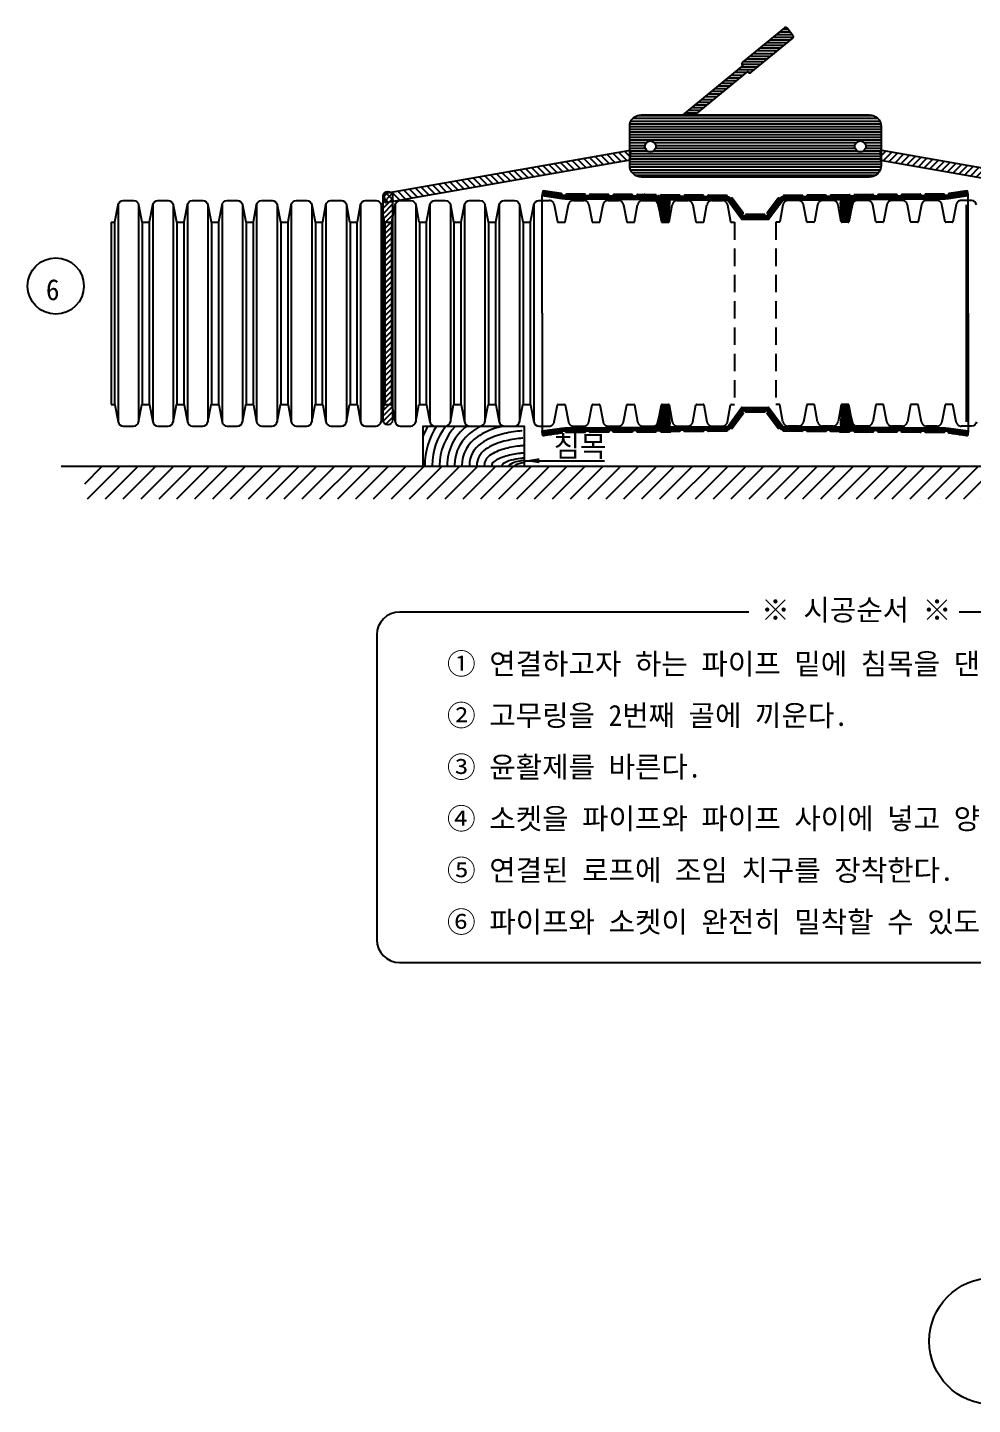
# Model space of a CAD drawing. Header units: inches. Extents: x 14 to 835, y 6 to 110.
# Drawn here: x 602.34 to 629.27, y 5.97 to 45.22 of the extents above; entities that cross this region are included whole.
import ezdxf

# ---------------------------------------------------------------- set-up
doc = ezdxf.new("R2010")
doc.units = ezdxf.units.IN
doc.header["$MEASUREMENT"] = 0
doc.linetypes.add('HIDDENX2', pattern=[0.75, 0.5, -0.25])
for name, color, linetype in [('ARHT', 8, 'Continuous'), ('CODN', 1, 'Continuous'), ('COMM', 7, 'Continuous'), ('FORM', 7, 'Continuous'), ('TEXT', 3, 'Continuous'), ('XR-SHEET$1$SHT', 5, 'Continuous')]:
    doc.layers.add(name, color=color, linetype=linetype)
doc.styles.add('돋움', font='DotumChe.TTF')

# ---------------------------------------------------------------- blocks, each defined once
blk = doc.blocks.new('*X23')
at = {"color": 0, "linetype": 'Continuous'}
for p, q in [((592.11, 289.2), (596.18, 289.2)), ((592.14, 289.4), (596.18, 289.4)), ((592.17, 289.6), (595.4, 289.6)), ((592.2, 289.8), (594, 289.8)), ((592.25, 290), (592.6, 290)), ((592.52, 289), (605.99, 289)), ((593.93, 288.8), (630.43, 288.8)), ((595.33, 288.6), (630.96, 288.6)), ((596.87, 288.4), (631.52, 288.4)), ((597.04, 289.2), (601.04, 289.2)), ((601.93, 289.2), (605.93, 289.2)), ((606.77, 289), (610.84, 289)), ((606.82, 289.2), (610.82, 289.2)), ((611.7, 289), (615.72, 289)), ((611.72, 289.2), (615.69, 289.2)), ((616.61, 289), (620.61, 289)), ((616.65, 289.2), (619.62, 289.2)), ((619.53, 288.2), (631.67, 288.2)), ((621.5, 289), (625.5, 289)), ((626.39, 289), (630.39, 289)), ((630.58, 288), (631.82, 288)), ((640.57, 288), (641.81, 288)), ((640.71, 288.2), (652.85, 288.2)), ((640.86, 288.4), (675.52, 288.4)), ((641.42, 288.6), (677.06, 288.6)), ((641.96, 288.8), (678.46, 288.8)), ((641.99, 289), (646, 289)), ((646.88, 289), (650.89, 289)), ((651.78, 289), (655.78, 289)), ((652.76, 289.2), (655.74, 289.2)), ((656.67, 289), (660.68, 289)), ((656.7, 289.2), (660.66, 289.2)), ((661.55, 289), (665.61, 289)), ((661.57, 289.2), (665.56, 289.2)), ((666.4, 289), (679.86, 289)), ((666.45, 289.2), (670.46, 289.2)), ((671.35, 289.2), (675.35, 289.2)), ((676.2, 289.4), (680.24, 289.4)), ((676.21, 289.2), (680.27, 289.2)), ((676.98, 289.6), (680.21, 289.6)), ((678.38, 289.8), (680.19, 289.8)), ((679.79, 290), (680.14, 290)), ((630.72, 287.8), (631.97, 287.8)), ((630.87, 287.6), (632.12, 287.6)), ((631.02, 287.4), (632.27, 287.4)), ((631.17, 287.2), (632.41, 287.2)), ((631.32, 287), (632.56, 287)), ((631.46, 286.8), (632.71, 286.8)), ((631.61, 286.6), (632.86, 286.6)), ((631.76, 286.4), (633.01, 286.4)), ((631.91, 286.2), (633.15, 286.2)), ((632.06, 286), (633.3, 286)), ((632.21, 285.8), (633.45, 285.8)), ((632.35, 285.6), (633.6, 285.6)), ((632.5, 285.4), (633.71, 285.4)), ((632.65, 285.2), (633.53, 285.2)), ((638.68, 285.4), (639.88, 285.4)), ((638.79, 285.6), (640.03, 285.6)), ((638.85, 285.2), (639.74, 285.2)), ((638.94, 285.8), (640.18, 285.8)), ((639.08, 286), (640.33, 286)), ((639.23, 286.2), (640.48, 286.2)), ((639.38, 286.4), (640.63, 286.4)), ((639.53, 286.6), (640.77, 286.6)), ((639.68, 286.8), (640.92, 286.8)), ((639.82, 287), (641.07, 287)), ((639.97, 287.2), (641.22, 287.2)), ((640.12, 287.4), (641.37, 287.4)), ((640.27, 287.6), (641.51, 287.6)), ((640.42, 287.8), (641.66, 287.8)), ((632.8, 285), (633.63, 285)), ((632.95, 284.8), (639.44, 284.8)), ((633.09, 284.6), (639.29, 284.6)), ((633.24, 284.4), (639.14, 284.4)), ((633.39, 284.2), (639, 284.2)), ((634.19, 285), (638.19, 285)), ((638.76, 285), (639.59, 285)), ((633.38, 245.2), (639, 245.2)), ((631.31, 242.4), (632.56, 242.4)), ((631.46, 242.6), (632.7, 242.6)), ((631.61, 242.8), (632.85, 242.8)), ((631.76, 243), (633, 243)), ((631.9, 243.2), (633.15, 243.2)), ((632.05, 243.4), (633.3, 243.4)), ((632.2, 243.6), (633.44, 243.6)), ((632.35, 243.8), (633.59, 243.8)), ((632.5, 244), (633.71, 244)), ((632.64, 244.2), (633.53, 244.2)), ((632.79, 244.4), (633.62, 244.4)), ((632.94, 244.6), (639.45, 244.6)), ((633.09, 244.8), (639.3, 244.8)), ((633.24, 245), (639.15, 245)), ((634.19, 244.4), (638.19, 244.4)), ((638.68, 244), (639.89, 244)), ((638.76, 244.4), (639.59, 244.4)), ((638.79, 243.8), (640.04, 243.8)), ((638.85, 244.2), (639.74, 244.2)), ((638.94, 243.6), (640.19, 243.6)), ((639.09, 243.4), (640.33, 243.4)), ((639.24, 243.2), (640.48, 243.2)), ((639.39, 243), (640.63, 243)), ((639.53, 242.8), (640.78, 242.8)), ((639.68, 242.6), (640.93, 242.6)), ((639.83, 242.4), (641.08, 242.4)), ((592.12, 240.2), (596.18, 240.2)), ((592.14, 240), (596.18, 240)), ((592.17, 239.8), (595.35, 239.8)), ((592.2, 239.6), (593.95, 239.6)), ((592.47, 240.4), (605.98, 240.4)), ((593.87, 240.6), (630.42, 240.6)), ((595.27, 240.8), (630.96, 240.8)), ((596.8, 241), (631.52, 241)), ((597.04, 240.2), (601.04, 240.2)), ((601.93, 240.2), (605.93, 240.2)), ((606.78, 240.4), (610.83, 240.4)), ((606.82, 240.2), (610.82, 240.2)), ((611.71, 240.4), (615.72, 240.4)), ((611.73, 240.2), (615.68, 240.2)), ((616.61, 240.4), (620.61, 240.4)), ((616.66, 240.2), (618.76, 240.2)), ((618.67, 241.2), (631.67, 241.2)), ((621.5, 240.4), (625.5, 240.4)), ((626.39, 240.4), (630.39, 240.4)), ((630.57, 241.4), (631.82, 241.4)), ((630.72, 241.6), (631.96, 241.6)), ((630.87, 241.8), (632.11, 241.8)), ((631.01, 242), (632.26, 242)), ((631.16, 242.2), (632.41, 242.2)), ((639.98, 242.2), (641.22, 242.2)), ((640.13, 242), (641.37, 242)), ((640.27, 241.8), (641.52, 241.8)), ((640.42, 241.6), (641.67, 241.6)), ((640.57, 241.4), (641.82, 241.4)), ((640.72, 241.2), (653.72, 241.2)), ((640.87, 241), (675.59, 241)), ((641.43, 240.8), (677.11, 240.8)), ((641.96, 240.6), (678.51, 240.6)), ((641.99, 240.4), (646, 240.4)), ((646.88, 240.4), (650.89, 240.4)), ((651.78, 240.4), (655.78, 240.4)), ((653.63, 240.2), (655.73, 240.2)), ((656.67, 240.4), (660.68, 240.4)), ((656.71, 240.2), (660.66, 240.2)), ((661.55, 240.4), (665.6, 240.4)), ((661.57, 240.2), (665.56, 240.2)), ((666.41, 240.4), (679.92, 240.4)), ((666.45, 240.2), (670.46, 240.2)), ((671.35, 240.2), (675.35, 240.2)), ((676.2, 240), (680.24, 240)), ((676.21, 240.2), (680.27, 240.2)), ((677.04, 239.8), (680.21, 239.8)), ((678.44, 239.6), (680.18, 239.6)), ((592.25, 239.4), (592.55, 239.4)), ((679.84, 239.4), (680.13, 239.4))]:
    blk.add_line(p, q, dxfattribs=at)
blk = doc.blocks.new('*X19')
at = {"color": 0, "linetype": 'Continuous'}
for p, q in [((678.33, 392.66), (679.78, 394.11)), ((678.33, 391.24), (680.6, 393.51)), ((678.33, 389.83), (680.75, 392.25)), ((678.33, 388.41), (680.75, 390.84)), ((678.33, 387), (680.75, 389.42)), ((678.33, 385.59), (680.75, 388.01)), ((678.33, 384.17), (680.75, 386.6)), ((678.33, 382.76), (680.75, 385.18)), ((678.33, 381.34), (680.75, 383.77)), ((678.33, 379.93), (680.75, 382.35)), ((678.33, 378.51), (680.75, 380.94)), ((678.33, 377.1), (680.75, 379.52)), ((678.33, 375.69), (680.75, 378.11)), ((678.33, 374.27), (680.75, 376.7)), ((678.33, 372.86), (680.75, 375.28)), ((678.33, 371.44), (680.75, 373.87)), ((678.33, 370.03), (680.75, 372.45)), ((678.33, 368.61), (680.75, 371.04)), ((678.33, 367.2), (680.75, 369.62)), ((678.33, 365.79), (680.75, 368.21)), ((678.33, 364.37), (680.75, 366.8)), ((678.33, 362.96), (680.75, 365.38)), ((678.33, 361.54), (680.75, 363.97)), ((678.33, 360.13), (680.75, 362.55)), ((678.33, 358.72), (680.75, 361.14)), ((678.33, 357.3), (680.75, 359.73)), ((678.33, 355.89), (680.75, 358.31)), ((678.33, 354.47), (680.75, 356.9)), ((678.33, 353.06), (680.75, 355.48)), ((678.33, 351.64), (680.75, 354.07)), ((678.33, 350.23), (680.75, 352.65)), ((678.33, 348.82), (680.75, 351.24)), ((678.33, 347.4), (680.75, 349.83)), ((678.33, 345.99), (680.75, 348.41)), ((678.33, 344.57), (680.75, 347)), ((678.33, 343.16), (680.75, 345.58)), ((678.33, 341.74), (680.75, 344.17)), ((678.33, 340.33), (680.75, 342.75)), ((678.33, 338.92), (680.75, 341.34)), ((678.33, 337.5), (680.75, 339.93)), ((678.33, 336.09), (680.75, 338.51)), ((678.36, 334.71), (680.75, 337.1)), ((679, 333.93), (680.75, 335.68))]:
    blk.add_line(p, q, dxfattribs=at)
blk = doc.blocks.new('*X24')
at = {"color": 0, "linetype": 'Continuous'}
for p, q in [((866.49, 251.1), (867.87, 251.1)), ((865.83, 248.1), (868.14, 248.1)), ((865.9, 248.4), (868.12, 248.4)), ((865.97, 248.7), (868.1, 248.7)), ((866.04, 249), (868.08, 249)), ((866.1, 249.3), (868.05, 249.3)), ((866.17, 249.6), (868.02, 249.6)), ((866.23, 249.9), (867.99, 249.9)), ((866.3, 250.2), (867.96, 250.2)), ((866.36, 250.5), (867.93, 250.5)), ((866.43, 250.8), (867.9, 250.8)), ((862.49, 246.6), (868.09, 246.6)), ((862.5, 246.3), (867.91, 246.3)), ((862.84, 246), (863.35, 246)), ((862.85, 245.7), (863.08, 245.7)), ((864.28, 245.7), (864.45, 245.7)), ((864.29, 246), (864.76, 246)), ((865.38, 246.9), (868.18, 246.9)), ((865.62, 247.2), (868.2, 247.2)), ((865.7, 247.5), (868.18, 247.5)), ((865.77, 247.8), (868.16, 247.8)), ((865.78, 246), (865.99, 246)), ((865.78, 245.7), (865.8, 245.7)), ((866.42, 246), (867.57, 246))]:
    blk.add_line(p, q, dxfattribs=at)
blk = doc.blocks.new('*X26')
at = {"color": 0, "linetype": 'Continuous'}
for p, q in [((852.1, 300.48), (850.38, 302.21)), ((853.31, 300.69), (851.58, 302.42)), ((854.51, 300.9), (852.78, 302.63)), ((855.71, 301.11), (853.99, 302.84)), ((856.92, 301.32), (855.19, 303.05)), ((858.12, 301.53), (856.39, 303.26)), ((859.32, 301.75), (857.6, 303.47)), ((859.97, 302.51), (858.8, 303.68)), ((860.03, 303.86), (860, 303.89)), ((836.46, 297.74), (834.73, 299.46)), ((837.67, 297.95), (835.94, 299.68)), ((838.87, 298.16), (837.14, 299.89)), ((840.07, 298.37), (838.34, 300.1)), ((841.27, 298.58), (839.55, 300.31)), ((842.48, 298.79), (840.75, 300.52)), ((843.68, 299), (841.95, 300.73)), ((844.88, 299.21), (843.16, 300.94)), ((846.09, 299.42), (844.36, 301.15)), ((847.29, 299.64), (845.56, 301.36)), ((848.49, 299.85), (846.77, 301.57)), ((849.7, 300.06), (847.97, 301.78)), ((850.9, 300.27), (849.17, 302)), ((819.62, 294.78), (817.89, 296.51)), ((820.82, 295), (819.09, 296.72)), ((822.02, 295.21), (820.3, 296.93)), ((823.23, 295.42), (821.5, 297.14)), ((824.43, 295.63), (822.7, 297.36)), ((825.63, 295.84), (823.91, 297.57)), ((826.84, 296.05), (825.11, 297.78)), ((828.04, 296.26), (826.31, 297.99)), ((829.24, 296.47), (827.51, 298.2)), ((830.45, 296.68), (828.72, 298.41)), ((831.65, 296.89), (829.92, 298.62)), ((832.85, 297.1), (831.12, 298.83)), ((834.06, 297.32), (832.33, 299.04)), ((835.26, 297.53), (833.53, 299.25)), ((809.99, 293.1), (809.24, 293.84)), ((811.19, 293.31), (809.47, 295.04)), ((812.4, 293.52), (810.67, 295.25)), ((813.6, 293.73), (811.87, 295.46)), ((814.8, 293.94), (813.08, 295.67)), ((816.01, 294.15), (814.28, 295.88)), ((817.21, 294.36), (815.48, 296.09)), ((818.41, 294.57), (816.69, 296.3))]:
    blk.add_line(p, q, dxfattribs=at)
blk = doc.blocks.new('*X22')
at = {"color": 0, "linetype": 'Continuous'}
for p, q in [((827.49, 313.6), (831.54, 313.6)), ((828.34, 314.3), (830.96, 314.3)), ((829.2, 315), (830.39, 315)), ((823.23, 310.1), (828.59, 310.1)), ((824.08, 310.8), (829.44, 310.8)), ((824.93, 311.5), (830.29, 311.5)), ((825.79, 312.2), (831.14, 312.2)), ((826.64, 312.9), (831.85, 312.9)), ((818.96, 306.6), (824.32, 306.6)), ((819.82, 307.3), (825.18, 307.3)), ((820.67, 308), (826.03, 308)), ((821.52, 308.7), (826.88, 308.7)), ((822.37, 309.4), (827.73, 309.4)), ((815.8, 303.1), (818.96, 303.1)), ((816.66, 303.8), (819.81, 303.8)), ((817.51, 304.5), (821.76, 304.5)), ((818.36, 305.2), (822.62, 305.2)), ((818.53, 305.9), (823.47, 305.9)), ((820.18, 303.8), (820.91, 303.8)), ((811.54, 299.6), (814.69, 299.6)), ((812.39, 300.3), (815.55, 300.3)), ((813.25, 301), (816.4, 301)), ((814.1, 301.7), (817.25, 301.7)), ((814.95, 302.4), (818.1, 302.4)), ((807.28, 296.1), (810.43, 296.1)), ((808.13, 296.8), (811.28, 296.8)), ((808.98, 297.5), (812.14, 297.5)), ((809.84, 298.2), (812.99, 298.2)), ((810.69, 298.9), (813.84, 298.9)), ((803.87, 293.3), (807.02, 293.3)), ((804.72, 294), (807.87, 294)), ((805.57, 294.7), (808.73, 294.7)), ((806.43, 295.4), (809.58, 295.4))]:
    blk.add_line(p, q, dxfattribs=at)
blk = doc.blocks.new('*X25')
at = {"color": 0, "linetype": 'Continuous'}
for p, q in [((862.49, 293.7), (868.08, 293.7)), ((862.5, 294), (867.9, 294)), ((862.84, 294.3), (863.33, 294.3)), ((862.85, 294.6), (863.07, 294.6)), ((864.28, 294.6), (864.43, 294.6)), ((864.29, 294.3), (864.74, 294.3)), ((865.78, 294.6), (865.79, 294.6)), ((865.78, 294.3), (865.98, 294.3)), ((866.45, 294.3), (867.55, 294.3)), ((865.35, 293.4), (868.18, 293.4)), ((865.62, 293.1), (868.2, 293.1)), ((865.69, 292.8), (868.18, 292.8)), ((865.76, 292.5), (868.16, 292.5)), ((865.83, 292.2), (868.14, 292.2)), ((865.9, 291.9), (868.12, 291.9)), ((865.97, 291.6), (868.1, 291.6)), ((866.03, 291.3), (868.08, 291.3)), ((866.1, 291), (868.05, 291)), ((866.16, 290.7), (868.02, 290.7)), ((866.23, 290.4), (867.99, 290.4)), ((866.29, 290.1), (867.96, 290.1)), ((866.36, 289.8), (867.93, 289.8)), ((866.42, 289.5), (867.9, 289.5)), ((866.49, 289.2), (867.87, 289.2))]:
    blk.add_line(p, q, dxfattribs=at)
blk = doc.blocks.new('*X21')
at = {"color": 0, "linetype": 'Continuous'}
for p, q in [((791.41, 292.6), (852.62, 292.6)), ((789.5, 289.8), (854.53, 289.8)), ((789.5, 289.1), (854.53, 289.1)), ((789.59, 290.5), (854.45, 290.5)), ((789.85, 291.2), (854.19, 291.2)), ((790.36, 291.9), (853.68, 291.9)), ((789.5, 288.4), (854.53, 288.4)), ((789.5, 287.7), (854.53, 287.7)), ((789.5, 287), (854.53, 287)), ((789.5, 286.3), (854.53, 286.3)), ((789.5, 285.6), (793.85, 285.6)), ((795.89, 285.6), (848.15, 285.6)), ((850.19, 285.6), (854.53, 285.6)), ((789.5, 284.9), (793.48, 284.9)), ((789.5, 284.2), (793.52, 284.2)), ((789.5, 283.5), (794.01, 283.5)), ((789.5, 282.8), (854.53, 282.8)), ((789.5, 282.1), (854.53, 282.1)), ((795.74, 283.5), (848.3, 283.5)), ((796.22, 284.2), (847.81, 284.2)), ((796.26, 284.9), (847.78, 284.9)), ((850.03, 283.5), (854.53, 283.5)), ((850.52, 284.2), (854.53, 284.2)), ((850.55, 284.9), (854.53, 284.9)), ((789.5, 281.4), (854.53, 281.4)), ((789.5, 280.7), (854.53, 280.7)), ((789.5, 280), (854.53, 280)), ((789.53, 279.3), (854.5, 279.3)), ((789.72, 278.6), (854.32, 278.6)), ((790.11, 277.9), (853.93, 277.9)), ((790.86, 277.2), (853.18, 277.2))]:
    blk.add_line(p, q, dxfattribs=at)

msp = doc.modelspace()

# ---------------------------------------------------------------- hatches: boundary and pattern name
at = {"layer": 'ARHT', "linetype": 'Continuous'}
h = msp.add_hatch(dxfattribs=at)
h.set_pattern_fill('_U', color=256, scale=0.360348, angle=225, style=0, pattern_type=0)
h.set_pattern_definition([(225, (351.6431, -40.72955), (0.25480487, -0.25480487), [])])
h.paths.add_polyline_path([(603.969, 32.704), (603.969, 31.782), (640.652, 31.782), (640.652, 32.704)])

# ---------------------------------------------------------------- linework, layer by layer
for p, q in [((604.919, 40.166), (604.919, 33.975)), ((605.504, 40.166), (605.504, 33.975)), ((605.906, 40.166), (605.906, 33.975)), ((606.491, 40.166), (606.491, 33.975)), ((606.893, 40.166), (606.893, 33.975)), ((607.478, 40.166), (607.478, 33.975)), ((607.88, 40.166), (607.88, 33.975)), ((608.465, 40.166), (608.465, 33.975)), ((608.867, 40.166), (608.867, 33.975)), ((609.452, 40.166), (609.452, 33.975)), ((609.854, 40.166), (609.854, 33.975)), ((610.439, 40.166), (610.439, 33.975)), ((610.841, 40.166), (610.841, 33.975)), ((611.426, 40.166), (611.426, 33.975)), ((611.828, 40.166), (611.828, 33.975)), ((612.413, 40.166), (612.413, 33.975)), ((612.815, 40.166), (612.815, 33.975)), ((613.4, 40.166), (613.4, 33.975)), ((613.802, 40.166), (613.802, 33.975)), ((614.387, 40.166), (614.387, 33.975)), ((614.789, 40.166), (614.789, 33.975)), ((615.374, 40.166), (615.374, 33.975)), ((615.776, 40.166), (615.776, 33.975)), ((616.361, 40.166), (616.361, 33.975)), ((616.763, 40.166), (616.763, 33.975)), ((629.09, 40.166), (629.09, 33.975)), ((604.718, 39.668), (604.718, 34.472)), ((604.816, 39.668), (604.816, 34.472)), ((605.606, 39.668), (605.606, 34.472)), ((605.803, 39.668), (605.803, 34.472)), ((606.593, 39.668), (606.593, 34.472)), ((606.79, 39.668), (606.79, 34.472)), ((607.58, 39.668), (607.58, 34.472)), ((607.777, 39.668), (607.777, 34.472)), ((608.567, 39.668), (608.567, 34.472)), ((608.764, 39.668), (608.764, 34.472)), ((609.555, 39.668), (609.555, 34.472)), ((609.751, 39.668), (609.751, 34.472)), ((610.542, 39.668), (610.542, 34.472)), ((610.738, 39.668), (610.738, 34.472)), ((611.529, 39.668), (611.529, 34.472)), ((611.725, 39.668), (611.725, 34.472)), ((612.516, 39.668), (612.516, 34.472)), ((612.712, 39.668), (612.712, 34.472)), ((613.503, 39.668), (613.503, 34.472)), ((613.699, 39.668), (613.699, 34.472)), ((614.49, 39.668), (614.49, 34.472)), ((614.686, 39.668), (614.686, 34.472)), ((615.477, 39.668), (615.477, 34.472)), ((615.673, 39.668), (615.673, 34.472)), ((616.464, 39.668), (616.464, 34.472)), ((616.66, 39.668), (616.66, 34.472)), ((629.109, 39.668), (629.109, 34.472))]:
    msp.add_line(p, q, dxfattribs=at)
for points in [[(613.746, 33.855, 0.033979), (613.612, 33.58, 0.04549)], [(613.995, 33.855, 0.14718), (613.656, 32.728, 0.002965), (613.656, 32.704, 0.04549)], [(614.257, 33.855, 0.167364), (613.868, 32.728, 0.003309), (613.869, 32.704, 0.04549)], [(614.537, 33.855, 0.195012), (614.08, 32.728, 0.003743), (614.081, 32.704, 0.04549)], [(614.858, 33.855, 0.236693), (614.292, 32.728, 0.004307), (614.293, 32.704, 0.04549)], [(615.265, 33.855, 0.02903), (615.038, 33.723, 0.251341), (614.505, 32.728, 0.005072), (614.505, 32.704, 0.04549)], [(615.908, 33.855, 0.011856), (615.745, 33.815, 0.07957), (615.156, 33.547, 0.251341), (614.717, 32.728, 0.006167), (614.717, 32.704, 0.04549)], [(616.432, 33.721, 0.005567), (616.307, 33.708, 0.038736), (615.801, 33.61, 0.07957), (615.273, 33.37, 0.251341), (614.929, 32.728, 0.007866), (614.929, 32.704, 0.04549)], [(616.451, 33.509, 0.005567), (616.33, 33.497, 0.038736), (615.857, 33.406, 0.07957), (615.39, 33.193, 0.251341), (615.141, 32.728, 0.010856), (615.141, 32.704, 0.04549)], [(616.47, 33.298, 0.005567), (616.354, 33.286, 0.038736), (615.913, 33.201, 0.07957), (615.507, 33.016, 0.251341), (615.353, 32.728, 0.017519), (615.354, 32.704, 0.04549)], [(616.49, 33.087, 0.005567), (616.378, 33.076, 0.038736), (615.969, 32.997, 0.07957), (615.625, 32.84, 0.251341), (615.565, 32.728, 0.04549), (615.567, 32.704, 0.07957)], [(616.49, 32.943, 0.007522), (616.389, 32.933, 0.038736), (616.117, 32.881, 0.07957), (615.887, 32.776, 0.24465), (615.847, 32.704, 0.251341)], [(616.49, 32.876, 0.001556), (616.473, 32.874, 0.038736), (616.255, 32.832, 0.07957), (616.071, 32.748, 0.194629), (616.041, 32.704, 0.251341)], [(616.49, 32.811, 0.002242), (616.475, 32.81, 0.038736), (616.338, 32.783, 0.07957), (616.224, 32.731, 0.191113), (616.205, 32.704, 0.251341)]]:
    msp.add_lwpolyline(points, format="xyb", dxfattribs=at)
at = {"layer": 'CODN', "linetype": 'Continuous'}
msp.add_line((616.49, 32.868), (618.776, 32.868), dxfattribs=at)
at = {"layer": 'CODN'}
msp.add_circle((603.141, 37.848), 0.803, dxfattribs=at)
at = {"layer": 'CODN', "linetype": 'Continuous'}
msp.add_solid([(616.922, 32.795), (616.922, 32.94), (616.49, 32.868)], dxfattribs=at)
at = {"layer": 'COMM', "linetype": 'Continuous'}
for q in [(617.001, 40.424), (617.001, 33.716)]:
    msp.add_line((617.001, 37.07), q, dxfattribs=at)
at = {"layer": 'COMM'}
for q in [(629.146, 40.424), (629.146, 33.716)]:
    msp.add_line((629.146, 37.07), q, dxfattribs=at)
at = {"layer": 'COMM', "linetype": 'HIDDENX2'}
for p, q in [((622.484, 39.668), (622.484, 34.472)), ((623.663, 39.668), (623.663, 34.472))]:
    msp.add_line(p, q, dxfattribs=at)
at = {"layer": 'COMM'}
for points in [[(621.013, 42.728), (621.36, 42.728), (622.86, 43.959), (622.874, 43.942, 0.414214), (622.951, 43.935), (624.143, 44.913, 0.414214), (624.151, 44.991), (623.983, 45.195, 0.414214), (623.905, 45.203), (622.713, 44.224, 0.414214), (622.706, 44.147), (622.72, 44.13)], [(626.33, 40.955), (619.828, 40.955, -0.414214), (619.497, 41.286), (619.497, 42.398, -0.414214), (619.828, 42.728), (626.33, 42.728, -0.414214), (626.661, 42.398), (626.661, 41.286, -0.414214)], [(612.737, 36.074), (612.737, 34.02, -0.946222), (612.47, 34.02), (612.47, 36.074), (612.47, 40.414, -0.946222), (612.737, 40.414)]]:
    msp.add_lwpolyline(points, format="xyb", close=True, dxfattribs=at)
for points in [[(619.517, 41.719), (619.504, 41.437), (612.543, 40.217), (612.496, 40.488)], [(626.631, 41.719), (626.644, 41.437), (633.604, 40.217), (633.651, 40.488)], [(613.612, 32.704), (613.612, 33.855), (616.49, 33.855), (616.49, 32.704)]]:
    msp.add_lwpolyline(points, close=True, dxfattribs=at)
for points in [[(623.073, 39.752), (623.456, 39.75), (623.858, 40.292), (628.486, 40.333), (628.585, 40.344), (629.146, 40.424), (629.131, 40.53), (629.129, 40.545, 0.414214), (629.111, 40.558), (628.596, 40.485, 0.414214), (628.583, 40.468), (628.585, 40.452, -0.414214), (628.572, 40.435), (628.527, 40.429), (628.481, 40.425, -0.414214), (628.466, 40.44), (628.465, 40.455, 0.414214), (628.45, 40.47), (627.929, 40.466, 0.414214), (627.914, 40.45), (627.914, 40.435, -0.414214), (627.899, 40.42), (627.853, 40.419), (627.807, 40.419, -0.414214), (627.792, 40.434), (627.792, 40.449, 0.414214), (627.776, 40.464), (627.256, 40.46, 0.414214), (627.241, 40.444), (627.241, 40.429, -0.414214), (627.226, 40.414), (627.18, 40.413), (627.134, 40.413, -0.414214), (627.118, 40.428), (627.118, 40.443, 0.414214), (627.103, 40.459), (626.582, 40.454, 0.414214), (626.567, 40.439), (626.567, 40.423, -0.414214), (626.552, 40.408), (626.506, 40.407), (626.46, 40.407, -0.414214), (626.445, 40.422), (626.444, 40.437, 0.414214), (626.429, 40.453), (625.908, 40.448, 0.414214), (625.893, 40.433), (625.893, 40.417, -0.414214), (625.878, 40.402), (625.832, 40.401), (625.786, 40.401, -0.414214), (625.771, 40.416), (625.771, 40.432, 0.414214), (625.755, 40.447), (625.235, 40.442, 0.414214), (625.22, 40.427), (625.22, 40.411, -0.414214), (625.205, 40.396), (625.159, 40.396), (625.113, 40.395, -0.414214), (625.097, 40.41), (625.097, 40.426, 0.414214), (625.082, 40.441), (624.561, 40.436, 0.414214), (624.546, 40.421), (624.546, 40.406, -0.414214), (624.531, 40.39), (624.485, 40.39), (624.439, 40.389, -0.414214), (624.424, 40.405), (624.423, 40.42, 0.414214), (624.408, 40.435), (623.887, 40.43, 0.414214), (623.872, 40.415), (623.872, 40.4, -0.414214), (623.857, 40.384), (623.811, 40.384), (623.784, 40.347, -0.414214), (623.763, 40.344), (623.75, 40.353, 0.414214), (623.729, 40.35), (623.419, 39.931, 0.414214), (623.422, 39.91), (623.434, 39.901, -0.414214), (623.438, 39.879), (623.41, 39.842), (623.364, 39.843, -0.414214), (623.349, 39.858), (623.349, 39.873, 0.414214), (623.334, 39.889), (623.074, 39.89), (622.813, 39.889, 0.414214), (622.798, 39.873), (622.798, 39.858, -0.414214), (622.783, 39.843), (622.737, 39.842), (622.71, 39.879, -0.414214), (622.713, 39.901), (622.725, 39.91, 0.414214), (622.728, 39.931), (622.419, 40.35, 0.414214), (622.397, 40.353), (622.385, 40.344, -0.414214), (622.363, 40.347), (622.336, 40.384), (622.29, 40.384, -0.414214), (622.275, 40.4), (622.275, 40.415, 0.414214), (622.26, 40.43), (621.739, 40.435, 0.414214), (621.724, 40.42), (621.724, 40.405, -0.414214), (621.708, 40.389), (621.663, 40.39), (621.617, 40.39, -0.414214), (621.601, 40.406), (621.602, 40.421, 0.414214), (621.586, 40.436), (621.066, 40.441, 0.414214), (621.05, 40.426), (621.05, 40.41, -0.414214), (621.035, 40.395), (620.989, 40.396), (620.943, 40.396, -0.414214), (620.928, 40.411), (620.928, 40.427, 0.414214), (620.913, 40.442), (620.392, 40.447, 0.414214), (620.377, 40.432), (620.377, 40.416, -0.414214), (620.361, 40.401), (620.315, 40.401), (620.269, 40.402, -0.414214), (620.254, 40.417), (620.254, 40.433, 0.414214), (620.239, 40.448), (619.718, 40.453, 0.414214), (619.703, 40.437), (619.703, 40.422, -0.414214), (619.687, 40.407), (619.642, 40.407), (619.596, 40.408, -0.414214), (619.58, 40.423), (619.581, 40.439, 0.414214), (619.565, 40.454), (619.045, 40.459, 0.414214), (619.029, 40.443), (619.029, 40.428, -0.414214), (619.014, 40.413), (618.968, 40.413), (618.922, 40.414, -0.414214), (618.907, 40.429), (618.907, 40.444, 0.414214), (618.892, 40.46), (618.371, 40.464, 0.414214), (618.356, 40.449), (618.356, 40.434, -0.414214), (618.34, 40.419), (618.294, 40.419), (618.248, 40.42, -0.414214), (618.233, 40.435), (618.233, 40.45, 0.414214), (618.218, 40.466), (617.698, 40.47, 0.414214), (617.682, 40.455), (617.682, 40.44, -0.414214), (617.666, 40.425), (617.621, 40.429), (617.575, 40.435, -0.414214), (617.562, 40.452), (617.564, 40.468, 0.414214), (617.551, 40.485), (617.036, 40.558, 0.414214), (617.019, 40.545), (617.017, 40.53), (617.001, 40.424), (617.562, 40.344), (617.661, 40.333), (622.29, 40.292), (622.691, 39.75), (623.074, 39.752)], [(604.718, 39.668), (604.816, 39.668, 0.360911), (604.827, 39.678), (604.919, 40.166, -0.360911), (605.063, 40.285), (605.36, 40.285, -0.360911), (605.504, 40.166), (605.595, 39.678, 0.360911), (605.606, 39.668), (605.705, 39.668), (605.803, 39.668, 0.360911), (605.815, 39.678), (605.906, 40.166, -0.360911), (606.05, 40.285), (606.347, 40.285, -0.360911), (606.491, 40.166), (606.582, 39.678, 0.360911), (606.593, 39.668), (606.692, 39.668), (606.79, 39.668, 0.360911), (606.802, 39.678), (606.893, 40.166, -0.360911), (607.037, 40.285), (607.334, 40.285, -0.360911), (607.478, 40.166), (607.569, 39.678, 0.360911), (607.58, 39.668), (607.679, 39.668), (607.777, 39.668, 0.360911), (607.789, 39.678), (607.88, 40.166, -0.360911), (608.024, 40.285), (608.321, 40.285, -0.360911), (608.465, 40.166), (608.556, 39.678, 0.360911), (608.567, 39.668), (608.666, 39.668), (608.764, 39.668, 0.360911), (608.776, 39.678), (608.867, 40.166, -0.360911), (609.011, 40.285), (609.308, 40.285, -0.360911), (609.452, 40.166), (609.543, 39.678, 0.360911), (609.555, 39.668), (609.653, 39.668), (609.751, 39.668, 0.360911), (609.763, 39.678), (609.854, 40.166, -0.360911), (609.998, 40.285), (610.295, 40.285, -0.360911), (610.439, 40.166), (610.53, 39.678, 0.360911), (610.542, 39.668), (610.64, 39.668), (610.738, 39.668, 0.360911), (610.75, 39.678), (610.841, 40.166, -0.360911), (610.985, 40.285), (611.282, 40.285, -0.360911), (611.426, 40.166), (611.517, 39.678, 0.360911), (611.529, 39.668), (611.627, 39.668), (611.725, 39.668, 0.360911), (611.737, 39.678), (611.828, 40.166, -0.360911), (611.972, 40.285), (612.269, 40.285, -0.360911), (612.413, 40.166), (612.504, 39.678, 0.360911), (612.516, 39.668), (612.614, 39.668), (612.712, 39.668, 0.360911), (612.724, 39.678), (612.815, 40.166, -0.360911), (612.959, 40.285), (613.256, 40.285, -0.360911), (613.4, 40.166), (613.491, 39.678, 0.360911), (613.503, 39.668), (613.601, 39.668), (613.699, 39.668, 0.360911), (613.711, 39.678), (613.802, 40.166, -0.360911), (613.946, 40.285), (614.243, 40.285, -0.360911), (614.387, 40.166), (614.478, 39.678, 0.360911), (614.49, 39.668), (614.588, 39.668), (614.686, 39.668, 0.360911), (614.698, 39.678), (614.789, 40.166, -0.360911), (614.933, 40.285), (615.23, 40.285, -0.360911), (615.374, 40.166), (615.465, 39.678, 0.360911), (615.477, 39.668), (615.575, 39.668), (615.673, 39.668, 0.360911), (615.685, 39.678), (615.776, 40.166, -0.360911), (615.92, 40.285), (616.217, 40.285, -0.360911), (616.361, 40.166), (616.452, 39.678, 0.360911), (616.464, 39.668), (616.562, 39.668), (616.66, 39.668, 0.360911), (616.672, 39.678), (616.763, 40.166, -0.360911), (616.907, 40.285), (617.001, 40.285, -0.360911)], [(629.384, 40.166, 0.360911), (629.24, 40.285), (629.146, 40.285, 0.360911)], [(604.718, 34.472), (604.816, 34.472, -0.360911), (604.827, 34.463), (604.919, 33.975, 0.360911), (605.063, 33.855), (605.36, 33.855, 0.360911), (605.504, 33.975), (605.595, 34.463, -0.360911), (605.606, 34.472), (605.705, 34.472), (605.803, 34.472, -0.360911), (605.815, 34.463), (605.906, 33.975, 0.360911), (606.05, 33.855), (606.347, 33.855, 0.360911), (606.491, 33.975), (606.582, 34.463, -0.360911), (606.593, 34.472), (606.692, 34.472), (606.79, 34.472, -0.360911), (606.802, 34.463), (606.893, 33.975, 0.360911), (607.037, 33.855), (607.334, 33.855, 0.360911), (607.478, 33.975), (607.569, 34.463, -0.360911), (607.58, 34.472), (607.679, 34.472), (607.777, 34.472, -0.360911), (607.789, 34.463), (607.88, 33.975, 0.360911), (608.024, 33.855), (608.321, 33.855, 0.360911), (608.465, 33.975), (608.556, 34.463, -0.360911), (608.567, 34.472), (608.666, 34.472), (608.764, 34.472, -0.360911), (608.776, 34.463), (608.867, 33.975, 0.360911), (609.011, 33.855), (609.308, 33.855, 0.360911), (609.452, 33.975), (609.543, 34.463, -0.360911), (609.555, 34.472), (609.653, 34.472), (609.751, 34.472, -0.360911), (609.763, 34.463), (609.854, 33.975, 0.360911), (609.998, 33.855), (610.295, 33.855, 0.360911), (610.439, 33.975), (610.53, 34.463, -0.360911), (610.542, 34.472), (610.64, 34.472), (610.738, 34.472, -0.360911), (610.75, 34.463), (610.841, 33.975, 0.360911), (610.985, 33.855), (611.282, 33.855, 0.360911), (611.426, 33.975), (611.517, 34.463, -0.360911), (611.529, 34.472), (611.627, 34.472), (611.725, 34.472, -0.360911), (611.737, 34.463), (611.828, 33.975, 0.360911), (611.972, 33.855), (612.269, 33.855, 0.360911), (612.413, 33.975), (612.504, 34.463, -0.360911), (612.516, 34.472), (612.614, 34.472), (612.712, 34.472, -0.360911), (612.724, 34.463), (612.815, 33.975, 0.360911), (612.959, 33.855), (613.256, 33.855, 0.360911), (613.4, 33.975), (613.491, 34.463, -0.360911), (613.503, 34.472), (613.601, 34.472), (613.699, 34.472, -0.360911), (613.711, 34.463), (613.802, 33.975, 0.360911), (613.946, 33.855), (614.243, 33.855, 0.360911), (614.387, 33.975), (614.478, 34.463, -0.360911), (614.49, 34.472), (614.588, 34.472), (614.686, 34.472, -0.360911), (614.698, 34.463), (614.789, 33.975, 0.360911), (614.933, 33.855), (615.23, 33.855, 0.360911), (615.374, 33.975), (615.465, 34.463, -0.360911), (615.477, 34.472), (615.575, 34.472), (615.673, 34.472, -0.360911), (615.685, 34.463), (615.776, 33.975, 0.360911), (615.92, 33.855), (616.217, 33.855, 0.360911), (616.361, 33.975), (616.452, 34.463, -0.360911), (616.464, 34.472), (616.562, 34.472), (616.66, 34.472, -0.360911), (616.672, 34.463), (616.763, 33.975, 0.360911), (616.907, 33.855), (617.001, 33.855, 0.360911)], [(623.073, 34.388), (623.456, 34.39), (623.858, 33.848), (628.486, 33.808), (628.585, 33.796), (629.146, 33.716), (629.131, 33.61), (629.129, 33.595, -0.414214), (629.111, 33.582), (628.596, 33.655, -0.414214), (628.583, 33.673), (628.585, 33.688, 0.414214), (628.572, 33.705), (628.527, 33.712), (628.481, 33.716, 0.414214), (628.466, 33.701), (628.465, 33.685, -0.414214), (628.45, 33.67), (627.929, 33.675, -0.414214), (627.914, 33.69), (627.914, 33.705, 0.414214), (627.899, 33.721), (627.853, 33.721), (627.807, 33.722, 0.414214), (627.792, 33.706), (627.792, 33.691, -0.414214), (627.776, 33.676), (627.256, 33.681, -0.414214), (627.241, 33.696), (627.241, 33.711, 0.414214), (627.226, 33.727), (627.18, 33.727), (627.134, 33.728, 0.414214), (627.118, 33.712), (627.118, 33.697, -0.414214), (627.103, 33.682), (626.582, 33.686, -0.414214), (626.567, 33.702), (626.567, 33.717, 0.414214), (626.552, 33.733), (626.506, 33.733), (626.46, 33.733, 0.414214), (626.445, 33.718), (626.444, 33.703, -0.414214), (626.429, 33.688), (625.908, 33.692, -0.414214), (625.893, 33.708), (625.893, 33.723, 0.414214), (625.878, 33.738), (625.832, 33.739), (625.786, 33.739, 0.414214), (625.771, 33.724), (625.771, 33.709, -0.414214), (625.755, 33.694), (625.235, 33.698, -0.414214), (625.22, 33.714), (625.22, 33.729, 0.414214), (625.205, 33.744), (625.159, 33.745), (625.113, 33.745, 0.414214), (625.097, 33.73), (625.097, 33.715, -0.414214), (625.082, 33.699), (624.561, 33.704, -0.414214), (624.546, 33.719), (624.546, 33.735, 0.414214), (624.531, 33.75), (624.485, 33.751), (624.439, 33.751, 0.414214), (624.424, 33.736), (624.423, 33.721, -0.414214), (624.408, 33.705), (623.887, 33.71, -0.414214), (623.872, 33.725), (623.872, 33.741, 0.414214), (623.857, 33.756), (623.811, 33.757), (623.784, 33.793, 0.414214), (623.763, 33.797), (623.75, 33.787, -0.414214), (623.729, 33.791), (623.419, 34.209, -0.414214), (623.422, 34.23), (623.434, 34.24, 0.414214), (623.438, 34.261), (623.41, 34.298), (623.364, 34.298, 0.414214), (623.349, 34.282), (623.349, 34.267, -0.414214), (623.334, 34.252), (623.074, 34.25), (622.813, 34.252, -0.414214), (622.798, 34.267), (622.798, 34.282, 0.414214), (622.783, 34.298), (622.737, 34.298), (622.71, 34.261, 0.414214), (622.713, 34.24), (622.725, 34.23, -0.414214), (622.728, 34.209), (622.419, 33.791, -0.414214), (622.397, 33.787), (622.385, 33.797, 0.414214), (622.363, 33.793), (622.336, 33.757), (622.29, 33.756, 0.414214), (622.275, 33.741), (622.275, 33.725, -0.414214), (622.26, 33.71), (621.739, 33.705, -0.414214), (621.724, 33.721), (621.724, 33.736, 0.414214), (621.708, 33.751), (621.663, 33.751), (621.617, 33.75, 0.414214), (621.601, 33.735), (621.602, 33.719, -0.414214), (621.586, 33.704), (621.066, 33.699, -0.414214), (621.05, 33.715), (621.05, 33.73, 0.414214), (621.035, 33.745), (620.989, 33.745), (620.943, 33.744, 0.414214), (620.928, 33.729), (620.928, 33.714, -0.414214), (620.913, 33.698), (620.392, 33.694, -0.414214), (620.377, 33.709), (620.377, 33.724, 0.414214), (620.361, 33.739), (620.315, 33.739), (620.269, 33.738, 0.414214), (620.254, 33.723), (620.254, 33.708, -0.414214), (620.239, 33.692), (619.718, 33.688, -0.414214), (619.703, 33.703), (619.703, 33.718, 0.414214), (619.687, 33.733), (619.642, 33.733), (619.596, 33.733, 0.414214), (619.58, 33.717), (619.581, 33.702, -0.414214), (619.565, 33.686), (619.045, 33.682, -0.414214), (619.029, 33.697), (619.029, 33.712, 0.414214), (619.014, 33.728), (618.968, 33.727), (618.922, 33.727, 0.414214), (618.907, 33.711), (618.907, 33.696, -0.414214), (618.892, 33.681), (618.371, 33.676, -0.414214), (618.356, 33.691), (618.356, 33.706, 0.414214), (618.34, 33.722), (618.294, 33.721), (618.248, 33.721, 0.414214), (618.233, 33.705), (618.233, 33.69, -0.414214), (618.218, 33.675), (617.698, 33.67, -0.414214), (617.682, 33.685), (617.682, 33.701, 0.414214), (617.666, 33.716), (617.621, 33.712), (617.575, 33.705, 0.414214), (617.562, 33.688), (617.564, 33.673, -0.414214), (617.551, 33.655), (617.036, 33.582, -0.414214), (617.019, 33.595), (617.017, 33.61), (617.001, 33.716), (617.562, 33.796), (617.661, 33.808), (622.29, 33.848), (622.691, 34.39), (623.074, 34.388)], [(629.384, 33.975, -0.360911), (629.24, 33.855), (629.146, 33.855, -0.360911)]]:
    msp.add_lwpolyline(points, format="xyb", dxfattribs=at)
at = {"layer": 'COMM', "linetype": 'HIDDENX2'}
for points in [[(620.182, 40.285), (620.197, 40.284, -0.388398), (620.29, 40.214), (620.345, 39.974), (620.409, 39.678, 0.360911), (620.42, 39.668), (620.583, 39.668), (620.594, 39.678), (620.626, 40.006), (620.64, 40.229, 0.314516), (620.53, 40.407), (620.508, 40.407, 0.311097), (620.369, 40.371), (620.352, 40.371), (620.308, 40.44), (620.307, 40.371), (620.185, 40.378), (620.1, 40.458), (620.103, 40.378), (619.981, 40.385), (619.905, 40.471), (619.902, 40.38), (619.857, 40.38), (619.854, 40.285), (620.182, 40.285, -0.026296), (620.197, 40.284)], [(625.966, 40.285), (625.95, 40.284, 0.388398), (625.857, 40.214), (625.803, 39.974), (625.739, 39.678, -0.360911), (625.727, 39.668), (625.564, 39.668), (625.553, 39.678), (625.521, 40.006), (625.507, 40.229, -0.314516), (625.618, 40.407), (625.64, 40.407, -0.311097), (625.778, 40.371), (625.795, 40.371), (625.84, 40.44), (625.841, 40.371), (625.963, 40.378), (626.047, 40.458), (626.044, 40.378), (626.166, 40.385), (626.242, 40.471), (626.245, 40.38), (626.29, 40.38), (626.293, 40.285), (625.966, 40.285, 0.026296), (625.95, 40.284)], [(617.001, 40.285), (617.204, 40.285, -0.360911), (617.348, 40.166), (617.439, 39.678, 0.360911), (617.451, 39.668), (617.549, 39.668), (617.647, 39.668, 0.360911), (617.659, 39.678), (617.75, 40.166, -0.360911), (617.894, 40.285), (618.191, 40.285, -0.360911), (618.335, 40.166), (618.426, 39.678, 0.360911), (618.438, 39.668), (618.536, 39.668), (618.634, 39.668, 0.360911), (618.646, 39.678), (618.737, 40.166, -0.360911), (618.881, 40.285), (619.178, 40.285, -0.360911), (619.322, 40.166), (619.413, 39.678, 0.360911), (619.425, 39.668), (619.523, 39.668), (619.621, 39.668, 0.360911), (619.633, 39.678), (619.724, 40.166, -0.360911), (619.868, 40.285), (620.165, 40.285, -0.360911), (620.309, 40.166), (620.4, 39.678, 0.360911), (620.412, 39.668), (620.51, 39.668), (620.608, 39.668, 0.360911), (620.62, 39.678), (620.711, 40.166, -0.360911), (620.855, 40.285), (621.152, 40.285, -0.360911), (621.296, 40.166), (621.387, 39.678, 0.360911), (621.399, 39.668), (621.497, 39.668), (621.595, 39.668, 0.360911), (621.607, 39.678), (621.698, 40.166, -0.360911), (621.842, 40.285), (622.139, 40.285, -0.360911), (622.283, 40.166), (622.374, 39.678, 0.360911), (622.386, 39.668), (622.484, 39.668)], [(629.146, 40.285), (628.944, 40.285, 0.360911), (628.8, 40.166), (628.708, 39.678, -0.360911), (628.697, 39.668), (628.598, 39.668), (628.5, 39.668, -0.360911), (628.489, 39.678), (628.397, 40.166, 0.360911), (628.253, 40.285), (627.957, 40.285, 0.360911), (627.813, 40.166), (627.721, 39.678, -0.360911), (627.71, 39.668), (627.611, 39.668), (627.513, 39.668, -0.360911), (627.502, 39.678), (627.41, 40.166, 0.360911), (627.266, 40.285), (626.97, 40.285, 0.360911), (626.826, 40.166), (626.734, 39.678, -0.360911), (626.723, 39.668), (626.624, 39.668), (626.526, 39.668, -0.360911), (626.515, 39.678), (626.423, 40.166, 0.360911), (626.279, 40.285), (625.983, 40.285, 0.360911), (625.839, 40.166), (625.747, 39.678, -0.360911), (625.736, 39.668), (625.637, 39.668), (625.539, 39.668, -0.360911), (625.528, 39.678), (625.436, 40.166, 0.360911), (625.292, 40.285), (624.996, 40.285, 0.360911), (624.852, 40.166), (624.76, 39.678, -0.360911), (624.749, 39.668), (624.65, 39.668), (624.552, 39.668, -0.360911), (624.541, 39.678), (624.449, 40.166, 0.360911), (624.305, 40.285), (624.009, 40.285, 0.360911), (623.864, 40.166), (623.773, 39.678, -0.360911), (623.762, 39.668), (623.663, 39.668)], [(617.001, 33.855), (617.204, 33.855, 0.360911), (617.348, 33.975), (617.439, 34.463, -0.360911), (617.451, 34.472), (617.549, 34.472), (617.647, 34.472, -0.360911), (617.659, 34.463), (617.75, 33.975, 0.360911), (617.894, 33.855), (618.191, 33.855, 0.360911), (618.335, 33.975), (618.426, 34.463, -0.360911), (618.438, 34.472), (618.536, 34.472), (618.634, 34.472, -0.360911), (618.646, 34.463), (618.737, 33.975, 0.360911), (618.881, 33.855), (619.178, 33.855, 0.360911), (619.322, 33.975), (619.413, 34.463, -0.360911), (619.425, 34.472), (619.523, 34.472), (619.621, 34.472, -0.360911), (619.633, 34.463), (619.724, 33.975, 0.360911), (619.868, 33.855), (620.165, 33.855, 0.360911), (620.309, 33.975), (620.4, 34.463, -0.360911), (620.412, 34.472), (620.51, 34.472), (620.608, 34.472, -0.360911), (620.62, 34.463), (620.711, 33.975, 0.360911), (620.855, 33.855), (621.152, 33.855, 0.360911), (621.296, 33.975), (621.387, 34.463, -0.360911), (621.399, 34.472), (621.497, 34.472), (621.595, 34.472, -0.360911), (621.607, 34.463), (621.698, 33.975, 0.360911), (621.842, 33.855), (622.139, 33.855, 0.360911), (622.283, 33.975), (622.374, 34.463, -0.360911), (622.386, 34.472), (622.484, 34.472)], [(620.182, 33.855), (620.197, 33.856, 0.388398), (620.29, 33.926), (620.345, 34.166), (620.409, 34.463, -0.360911), (620.42, 34.472), (620.583, 34.472), (620.594, 34.463), (620.626, 34.134), (620.64, 33.911, -0.314516), (620.53, 33.733), (620.508, 33.733, -0.311097), (620.369, 33.769), (620.352, 33.769), (620.308, 33.7), (620.307, 33.769), (620.185, 33.763), (620.1, 33.682), (620.103, 33.763), (619.981, 33.756), (619.905, 33.67), (619.902, 33.761), (619.857, 33.761), (619.854, 33.855), (620.182, 33.855, 0.026296), (620.197, 33.856)], [(629.146, 33.855), (628.944, 33.855, -0.360911), (628.8, 33.975), (628.708, 34.463, 0.360911), (628.697, 34.472), (628.598, 34.472), (628.5, 34.472, 0.360911), (628.489, 34.463), (628.397, 33.975, -0.360911), (628.253, 33.855), (627.957, 33.855, -0.360911), (627.813, 33.975), (627.721, 34.463, 0.360911), (627.71, 34.472), (627.611, 34.472), (627.513, 34.472, 0.360911), (627.502, 34.463), (627.41, 33.975, -0.360911), (627.266, 33.855), (626.97, 33.855, -0.360911), (626.826, 33.975), (626.734, 34.463, 0.360911), (626.723, 34.472), (626.624, 34.472), (626.526, 34.472, 0.360911), (626.515, 34.463), (626.423, 33.975, -0.360911), (626.279, 33.855), (625.983, 33.855, -0.360911), (625.839, 33.975), (625.747, 34.463, 0.360911), (625.736, 34.472), (625.637, 34.472), (625.539, 34.472, 0.360911), (625.528, 34.463), (625.436, 33.975, -0.360911), (625.292, 33.855), (624.996, 33.855, -0.360911), (624.852, 33.975), (624.76, 34.463, 0.360911), (624.749, 34.472), (624.65, 34.472), (624.552, 34.472, 0.360911), (624.541, 34.463), (624.449, 33.975, -0.360911), (624.305, 33.855), (624.009, 33.855, -0.360911), (623.864, 33.975), (623.773, 34.463, 0.360911), (623.762, 34.472), (623.663, 34.472)], [(625.966, 33.855), (625.95, 33.856, -0.388398), (625.857, 33.926), (625.803, 34.166), (625.739, 34.463, 0.360911), (625.727, 34.472), (625.564, 34.472), (625.553, 34.463), (625.521, 34.134), (625.507, 33.911, 0.314516), (625.618, 33.733), (625.64, 33.733, 0.311097), (625.778, 33.769), (625.795, 33.769), (625.84, 33.7), (625.841, 33.769), (625.963, 33.763), (626.047, 33.682), (626.044, 33.763), (626.166, 33.756), (626.242, 33.67), (626.245, 33.761), (626.29, 33.761), (626.293, 33.855), (625.966, 33.855, -0.026296), (625.95, 33.856)]]:
    msp.add_lwpolyline(points, format="xyb", dxfattribs=at)
at = {"layer": 'COMM'}
msp.add_lwpolyline([(641.5, 32.704), (622.4, 32.704), (603.301, 32.704)], dxfattribs=at)
for centre in [(620.088, 41.827), (626.069, 41.827)]:
    msp.add_circle(centre, 0.156, dxfattribs=at)
at = {"layer": 'FORM'}
for p, q in [((622.889, 28.553), (612.941, 28.553)), ((640.498, 28.553), (628.891, 28.553)), ((612.293, 27.905), (612.293, 19.215)), ((612.941, 18.566), (640.498, 18.566))]:
    msp.add_line(p, q, dxfattribs=at)
for centre, start, end in [((612.941, 27.905), 90, 180), ((612.941, 19.215), 180, 270)]:
    msp.add_arc(centre, 0.649, start, end, dxfattribs=at)
at = {"layer": 'XR-SHEET$1$SHT', "color": 7}
msp.add_circle((629.835, 7.77), 1.802, dxfattribs=at)

# ---------------------------------------------------------------- block references
at = {"layer": 'ARHT', "linetype": 'Continuous'}
for name, p, xscale, yscale, zscale in [('*X22', (532.526, 10.473), 0.1101587104798282, 0.1101587104798282, 0.1101587104798282), ('*X21', (532.526, 10.473), 0.1101587104798282, 0.1101587104798282, 0.1101587104798282), ('*X26', (501.091, -0.128), 0.1376983880997853, 0.1376983880997853, 0.1376983880997853), ('*X26', (745.056, -0.128), -0.1376983880997853, 0.1376983934642033, 0.1376983878479755), ('*X19', (537.747, -2.877), 0.1101587104798282, 0.1101587104798282, 0.1101587104798282), ('*X23', (535.471, 0.621), 0.1376983880997853, 0.1376983880997853, 0.1376983880997853), ('*X25', (501.091, -0.128), 0.1376983880997853, 0.1376983880997853, 0.1376983880997853), ('*X25', (745.056, -0.128), -0.1376983880997853, 0.1376983934642033, 0.1376983878479755), ('*X24', (501.091, -0.128), 0.1376983880997853, 0.1376983880997853, 0.1376983880997853), ('*X24', (745.056, -0.128), -0.1376983880997853, 0.1376983934642033, 0.1376983878479755)]:
    msp.add_blockref(name, p, dxfattribs=dict(at, xscale=xscale, yscale=yscale, zscale=zscale))

# ---------------------------------------------------------------- texts
at = {"layer": 'TEXT', "style": '돋움'}
for s, p in [('6', (602.862, 37.444)), ('침목', (617.328, 32.981)), ('※ 시공순서 ※', (623.241, 28.314)), ('① 연결하고자 하는 파이프 밑에 침목을 댄다.', (614.29, 26.781)), ('② 고무링을 2번째 골에 끼운다.', (614.29, 25.309)), ('③ 윤활제를 바른다.', (614.29, 23.837)), ('④ 소켓을 파이프와 파이프 사이에 넣고 양파이프를 로프로 연결한다.', (614.29, 22.366)), ('⑤ 연결된 로프에 조임 치구를 장착한다.', (614.29, 20.894)), ('⑥ 파이프와 소켓이 완전히 밀착할 수 있도록 치구로서 조인다.', (614.29, 19.422))]:
    msp.add_text(s, height=0.6, dxfattribs=at).set_placement(p)

doc.saveas('drawing.dxf')
